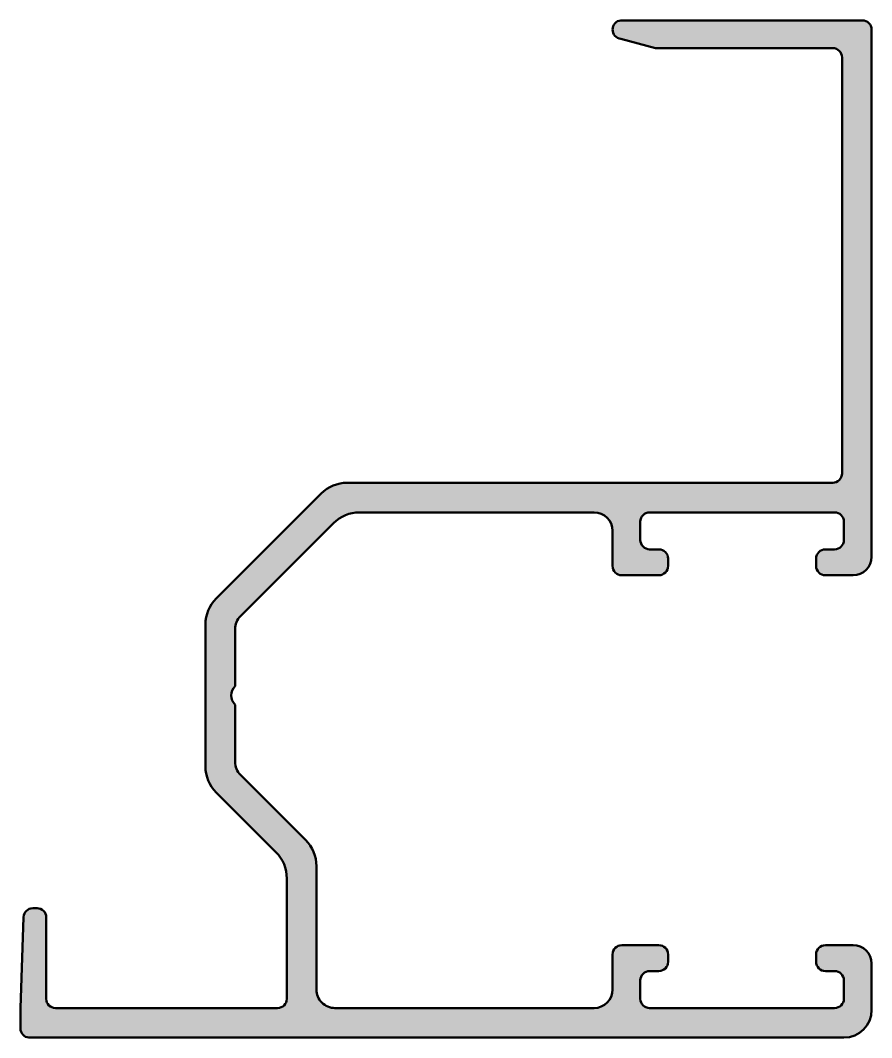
# Model space of a CAD drawing. Extents: x 0 to 46, y -55 to 0.
import ezdxf

# ---------------------------------------------------------------- set-up
doc = ezdxf.new("R2010")
doc.units = 0
doc.layers.add('0S-Alu contour', color=7, linetype='Continuous', lineweight=50)
doc.layers.add('0S-Alu hatch', color=252, linetype='Continuous', lineweight=25)

# ---------------------------------------------------------------- blocks, each defined once
blk = doc.blocks.new('184410__D6AAF38E_537F_4AA4_9F74_55FDEACAEF60_')
at = {"layer": '0S-Alu hatch'}
h = blk.add_hatch(color=256, dxfattribs=at)
edge = h.paths.add_edge_path()
edge.add_line((16.91399955749512, -27.1860008239746), (11.89289162584754, -32.20710970931686))
edge.add_arc((12.59999847418701, -32.91421642335051), 1.000000000000028, 135.0000054412972, 179.9999822957729)
edge.add_line((11.59999847418703, -32.91421611435346), (11.59999942779541, -36.00000000186279))
edge.add_arc((12.1249960863907, -36.5000000009314), 0.7249975797234304, 136.3969989649961, 223.6030010350038)
edge.add_line((11.59999942779541, -37), (11.59999942779541, -40.08579120608454))
edge.add_arc((12.5999994277954, -40.08579120608454), 0.9999999999999946, 180, 225.0000232781267)
edge.add_line((11.89289293389223, -40.79289827455435), (15.41399955749511, -44.31400203704833))
edge.add_ellipse((13.99999575848068, -45.72843139420156), major_axis=(-2.00000428749644, 0), ratio=1, start_angle=180.0122855061937, end_angle=225.0086205626085, ccw=False)
edge.add_line((16, -45.7280025482188), (16, -52.40000033378601))
edge.add_arc((16.99999795865075, -52.40000213671713), 0.9999979586523808, 179.999896700445, 270.0001169609352)
edge.add_line((17, -53.40000009536743), (31, -53.40000009536743))
edge.add_arc((30.99999693011068, -52.39999702547812), 1.000003069894026, 270.0001758911615, 359.9998241101957)
edge.add_line((32, -52.40000009534375), (32, -50.5))
edge.add_ellipse((32.49999666412357, -50.49999666412357), major_axis=(-0.4999966641346998, 0), ratio=1, start_angle=-90.00038226583092, end_angle=0.0003822656494776311, ccw=False)
edge.add_line((32.5, -50), (34.49999999999999, -50))
edge.add_ellipse((34.49999440976354, -50.50000559023646), major_axis=(-0.5000055902677126, 0), ratio=1, start_angle=180.0006405874535, end_angle=269.99935941325134, ccw=False)
edge.add_line((35, -50.49999999999385), (34.99999618530273, -50.90000009536745))
edge.add_ellipse((34.4999977828431, -50.90000169291016), major_axis=(-0.4999984024621766, 0), ratio=1, start_angle=90.00025406827717, end_angle=180.000183064281, ccw=False)
edge.add_line((34.5, -51.40000009536743), (34.00000000000001, -51.40000009536743))
edge.add_arc((33.99999720903602, -51.89999730440344), 0.4999972090438061, 89.99968017730004, 180.0003198234255)
edge.add_line((33.5, -51.90000009537377), (33.49999618530273, -52.90000009536743))
edge.add_arc((34.00000124748533, -52.89999503316077), 0.5000050622082206, 180.0005800793499, 269.9998570501585)
edge.add_line((34, -53.40000009536743), (43.99999999999999, -53.40000009536743))
edge.add_arc((43.9999949378367, -52.89999503320412), 0.5000050621889299, 270.0005800753113, 359.9994199244199)
edge.add_line((44.5, -52.90000009536976), (44.49999618530273, -51.90000009536743))
edge.add_arc((43.99999770322732, -51.89999857743988), 0.4999984820777163, 359.9998260584172, 449.9997368084391)
edge.add_line((44, -51.40000009536744), (43.5, -51.40000009536743))
edge.add_ellipse((43.49999691998376, -50.90000317538638), major_axis=(-0.4999969199905303, 0), ratio=1, start_angle=-0.00029830440689693205, end_angle=90.0003529460372, ccw=False)
edge.add_line((43, -50.90000057220539), (43, -50.5))
edge.add_ellipse((43.49999666412359, -50.49999666412359), major_axis=(-0.4999966641347211, 0), ratio=1, start_angle=-90.00038226582848, end_angle=0.0003822656494776311, ccw=False)
edge.add_line((43.5, -50), (44.99999999999999, -50))
edge.add_ellipse((44.99999198846224, -51.00000801153775), major_axis=(-1.00000801156985, 0), ratio=1, start_angle=180.0004590238401, end_angle=269.9995409763774, ccw=False)
edge.add_line((46, -50.99999999999623), (46, -53.5))
edge.add_ellipse((44.49999688485593, -53.49999688485594), major_axis=(-1.500003115147295, 0), ratio=1, start_angle=90.000118989491, end_angle=179.9998810095575, ccw=False)
edge.add_line((44.5, -55), (0.453865796327591, -55))
edge.add_ellipse((0.5050568702725718, -54.49753808384212), major_axis=(-0.5050628705821613, 0), ratio=1, start_angle=0.2792879306398959, end_angle=84.18274860588281, ccw=False)
edge.add_line((1e-16, -54.50000000000001), (0, -53.40000009536743))
edge.add_line((0, -53.40000009536743), (0.1717054098844528, -48.4830002784729))
edge.add_ellipse((0.671646239723785, -48.50023790916268), major_axis=(-0.5002379126498085, 0), ratio=1, start_angle=269.9932347709238, end_angle=358.0252615331403, ccw=False)
edge.add_line((0.6717053055763236, -47.99999999999999), (0.899999976158139, -48.00000047683716))
edge.add_ellipse((0.899999496173557, -48.50000095682243), major_axis=(-0.500000479985498, 0), ratio=1, start_angle=180.0001096426209, end_angle=269.99994499787124, ccw=False)
edge.add_line((1.399999976158142, -48.50000000000914), (1.399999976158142, -52.90000009536743))
edge.add_arc((1.900000480940419, -52.89999959058564), 0.5000005047825317, 180.0000578427707, 269.9999011751766)
edge.add_line((1.899999618530273, -53.40000009536743), (13.89999961853027, -53.40000009536743))
edge.add_arc((13.89999868486929, -52.89999916170595), 0.5000009336623541, 270.0001069894674, 359.9998656886238)
edge.add_line((14.39999961853027, -52.90000033379601), (14.39999961853026, -46.39100265502928))
edge.add_arc((12.39937833927662, -46.3914315017278), 2.000621325216744, 0.0122817375587044, 45.00862433127191)
edge.add_line((13.81381829113254, -44.9765656743414), (10.58581949664443, -41.74856783352735))
edge.add_ellipse((11.99937447953043, -40.3345802262516), major_axis=(-1.999374562999944, 0), ratio=1, start_angle=-0.016555964173392113, end_angle=45.008766464399, ccw=False)
edge.add_line((9.999999999999996, -40.33400249481213), (10, -32.66600036621093))
edge.add_ellipse((11.99773264441032, -32.66524733401085), major_axis=(-1.997732786335585, 0), ratio=1, start_angle=-45.013835068869014, end_angle=0.021597266764388223, ccw=False)
edge.add_line((10.5854633848801, -31.25229587547233), (16.24973342555068, -25.58652474596307))
edge.add_ellipse((17.66542070463245, -27.00178173924528), major_axis=(-2.001779915272436, 0), ratio=1, start_angle=269.98346327726983, end_angle=315.0087085995827, ccw=False)
edge.add_line((17.66599845886229, -25.00000190734864), (43.89999771118164, -25))
edge.add_arc((43.90000198664437, -24.50000427546273), 0.4999957245555439, 269.9995100638702, 360.0004899359072)
edge.add_line((44.39999771118164, -24.50000000000194), (44.39999771118164, -2.000000000000014))
edge.add_arc((43.89999417322775, -2.000003537953894), 0.5000035379664042, 0.0004054157441834, 89.99959458321702)
edge.add_line((43.89999771118165, -1.500000000000007), (34.32784271240234, -1.500000000000014))
edge.add_line((34.32784271240234, -1.500000000000014), (32.45386505126953, -0.9978675842284943))
edge.add_ellipse((32.50141586798746, -0.4989337921142477), major_axis=(-0.5011945820577511, 0), ratio=1, start_angle=-84.55587686690268, end_angle=84.55587686690188, ccw=False)
edge.add_line((32.45386505126954, 0), (45.49999999999998, 0))
edge.add_ellipse((45.4999905649435, -0.5000094350564991), major_axis=(-0.5000094351455177, 0), ratio=1, start_angle=180.0010811572705, end_angle=269.99891884257056, ccw=False)
edge.add_line((46, -0.500000000001416), (46, -29.00000000000002))
edge.add_ellipse((44.99999662777159, -28.99999662777159), major_axis=(-1.000003372234099, 0), ratio=1, start_angle=90.0001932138045, end_angle=179.9998067828939, ccw=False)
edge.add_line((45, -30), (43.49999999999999, -30))
edge.add_ellipse((43.49999149719559, -29.50000850283321), major_axis=(-0.4999914972390882, 0), ratio=1, start_angle=-0.0007557994734952445, end_angle=90.00097436618182, ccw=False)
edge.add_line((43, -29.50000190735072), (42.99999618530273, -29.10000038146972))
edge.add_ellipse((43.50000362977613, -29.10000782598537), major_axis=(-0.500007444528824, 0), ratio=1, start_angle=270.00041593551373, end_angle=359.9991469339985, ccw=False)
edge.add_line((43.5, -28.60000038146973), (44, -28.60000038146973))
edge.add_arc((43.99999646204611, -28.09999684351585), 0.5000035379664007, 270.0004054167822, 359.9995945842558)
edge.add_line((44.5, -28.10000038146066), (44.49999618530273, -27.10000038146973))
edge.add_arc((43.99999655439029, -27.10000001237044), 0.4999996309125775, 359.999957705877, 449.9996051619204)
edge.add_line((44, -26.60000038146973), (34.00000000000001, -26.60000038146972))
edge.add_arc((33.99999963092378, -27.10000001239351), 0.4999996309239214, 89.99995770694869, 179.999957705877)
edge.add_line((33.5, -27.09999964330793), (33.5, -28.10000038146973))
edge.add_arc((33.99999572453724, -28.10000465693248), 0.4999957245555226, 179.9995100640927, 270.0004899361331)
edge.add_line((34, -28.60000038146973), (34.5, -28.60000038146973))
edge.add_ellipse((34.49999255551094, -29.1000078259588), major_axis=(-0.5000074445444875, 0), ratio=1, start_angle=180.0008530625836, end_angle=269.99914693709326, ccw=False)
edge.add_line((35, -29.10000038147256), (35, -29.5))
edge.add_ellipse((34.49999837811152, -29.49999837811152), major_axis=(-0.5000016218911171, 0), ratio=1, start_angle=90.00018585412738, end_angle=179.9998141477728, ccw=False)
edge.add_line((34.5, -30), (32.5, -30))
edge.add_ellipse((32.49999380897039, -29.50000619104958), major_axis=(-0.499993808988747, 0), ratio=1, start_angle=-0.0004908819821025645, end_angle=90.00070944851888, ccw=False)
edge.add_line((31.99999999999999, -29.50000190734921), (32, -27.60000038146973))
edge.add_arc((30.99999316394522, -27.6000072175245), 1.000006836078145, 0.0003916755810747, 89.99960832559051)
edge.add_line((31, -26.60000038146972), (18.32799911499026, -26.60000038146973))
edge.add_arc((18.32842734792258, -28.60000084183329), 2.000000506209409, 90.01226796682393, 135.0086654368633)
at = {"layer": '0S-Alu contour', "color": 7}
for points in [[(32.45386505126954, 0), (45.49999999999998, 0)], [(46, -0.500000000001416), (46, -29.00000000000002)], [(43.89999771118165, -1.500000000000007), (34.32784271240234, -1.500000000000014), (32.45386505126953, -0.9978675842284943)], [(44.39999771118164, -24.50000000000194), (44.39999771118164, -2.000000000000014)], [(17.66599845886229, -25.00000190734864), (43.89999771118164, -25)], [(10.5854633848801, -31.25229587547233), (16.24973342555068, -25.58652474596307)], [(31, -26.60000038146972), (18.32799911499026, -26.60000038146973)], [(44, -26.60000038146973), (34.00000000000001, -26.60000038146972)], [(16.91399955749512, -27.1860008239746), (11.89289162584754, -32.20710970931686)], [(33.5, -27.09999964330793), (33.5, -28.10000038146973)], [(44.5, -28.10000038146066), (44.49999618530273, -27.10000038146973)], [(31.99999999999999, -29.50000190734921), (32, -27.60000038146973)], [(34, -28.60000038146973), (34.5, -28.60000038146973)], [(43.5, -28.60000038146973), (44, -28.60000038146973)], [(35, -29.10000038147256), (35, -29.5)], [(43, -29.50000190735072), (42.99999618530273, -29.10000038146972)], [(34.5, -30), (32.5, -30)], [(45, -30), (43.49999999999999, -30)], [(9.999999999999996, -40.33400249481213), (10, -32.66600036621093)], [(11.59999847418703, -32.91421611435346), (11.59999942779541, -36.00000000186279)], [(11.59999942779541, -37), (11.59999942779541, -40.08579120608454)], [(11.89289293389223, -40.79289827455435), (15.41399955749511, -44.31400203704833)], [(13.81381829113254, -44.9765656743414), (10.58581949664443, -41.74856783352735)], [(16, -45.7280025482188), (16, -52.40000033378601)], [(14.39999961853027, -52.90000033379601), (14.39999961853026, -46.39100265502928)], [(0.6717053055763236, -47.99999999999999), (0.899999976158139, -48.00000047683716)], [(1e-16, -54.50000000000001), (0, -53.40000009536743), (0.1717054098844528, -48.4830002784729)], [(1.399999976158142, -48.50000000000914), (1.399999976158142, -52.90000009536743)], [(32.5, -50), (34.49999999999999, -50)], [(43.5, -50), (44.99999999999999, -50)], [(32, -52.40000009534375), (32, -50.5)], [(35, -50.49999999999385), (34.99999618530273, -50.90000009536745)], [(43, -50.90000057220539), (43, -50.5)], [(46, -50.99999999999623), (46, -53.5)], [(34.5, -51.40000009536743), (34.00000000000001, -51.40000009536743)], [(44, -51.40000009536744), (43.5, -51.40000009536743)], [(33.5, -51.90000009537377), (33.49999618530273, -52.90000009536743)], [(44.5, -52.90000009536976), (44.49999618530273, -51.90000009536743)], [(1.899999618530273, -53.40000009536743), (13.89999961853027, -53.40000009536743)], [(17, -53.40000009536743), (31, -53.40000009536743)], [(34, -53.40000009536743), (43.99999999999999, -53.40000009536743)], [(44.5, -55), (0.4538657963275909, -55)]]:
    blk.add_lwpolyline(points, dxfattribs=at)
at = {"layer": '0S-Alu contour', "color": 7, "extrusion": (0, 0, -1)}
for centre, radius, start, end in [((-45.4999905649435, -0.5000094350564991), 0.5000094351455177, 90.00108115742945, 179.9989188427295), ((-32.50141586798746, -0.4989337921142477), 0.5011945820577511, 275.4441231330982, 84.55587686690264), ((-17.66542070463245, -27.00178173924528), 2.001779915272436, 44.9912914004173, 90.01653672273018), ((-34.49999255551094, -29.1000078259588), 0.5000074445444875, 90.00085306290673, 179.9991469374164), ((-43.50000362977613, -29.10000782598537), 0.500007444528824, 0.0008530660015302, 89.99958406448627), ((-44.99999662777159, -28.99999662777159), 1.000003372234099, 180.0001932171062, 269.9998067861955), ((-32.49999380897039, -29.50000619104958), 0.499993808988747, 269.9992905514811, 0.0004908819821308), ((-34.49999837811152, -29.49999837811152), 0.5000016218911171, 180.0001858522272, 269.9998141458726), ((-43.49999149719559, -29.50000850283321), 0.4999914972390882, 269.9990256338182, 0.0007557994735388), ((-11.99773264441032, -32.66524733401085), 1.997732786335585, 359.9784027332356, 45.01383506886898), ((-11.99937447953043, -40.3345802262516), 1.999374562999944, 314.991233535601, 0.0165559641733699), ((-13.99999575848068, -45.72843139420156), 2.00000428749644, 134.9913794373915, 179.9877144938063), ((-0.671646239723785, -48.50023790916268), 0.5002379126498085, 1.974738466859698, 90.0067652290762), ((-0.899999496173557, -48.50000095682243), 0.500000479985498, 90.00005500212875, 179.9998903573791), ((-32.49999666412357, -50.49999666412357), 0.4999966641346998, 359.9996177343505, 90.00038226583102), ((-34.49999440976354, -50.50000559023646), 0.5000055902677126, 90.00064058674864, 179.9993594125465), ((-43.49999666412359, -50.49999666412359), 0.4999966641347211, 359.9996177343505, 90.00038226582859), ((-44.99999198846224, -51.00000801153775), 1.00000801156985, 90.00045902362265, 179.9995409761599), ((-34.4999977828431, -50.90000169291016), 0.4999984024621766, 179.999816935719, 269.9997459317228), ((-43.49999691998376, -50.90000317538638), 0.4999969199905303, 269.9996470539628, 0.0002983044068215), ((-44.49999688485593, -53.49999688485594), 1.500003115147295, 180.0001189904426, 269.999881010509), ((-0.5050568702725718, -54.49753808384212), 0.5050628705821613, 275.8172513941172, 359.7207120693601)]:
    blk.add_arc(centre, radius, start, end, dxfattribs=at)
at = {"layer": '0S-Alu contour', "color": 7}
for centre, radius, start, end in [((43.89999417322775, -2.000003537953894), 0.5000035379664042, 0.0004054157441834, 89.99959458321702), ((43.90000198664437, -24.50000427546273), 0.4999957245555439, 269.9995100638702, 0.0004899359072417), ((18.32842734792258, -28.60000084183329), 2.000000506209409, 90.01226796682393, 135.0086654368633), ((30.99999316394522, -27.6000072175245), 1.000006836078145, 0.0003916755810747, 89.99960832559051), ((33.99999963092378, -27.10000001239351), 0.4999996309239214, 89.99995770694869, 179.999957705877), ((43.99999655439029, -27.10000001237044), 0.4999996309125775, 359.999957705877, 89.99960516192046), ((33.99999572453724, -28.10000465693248), 0.4999957245555226, 179.9995100640927, 270.0004899361331), ((43.99999646204611, -28.09999684351585), 0.5000035379664007, 270.0004054167822, 359.9995945842558), ((12.59999847418701, -32.91421642335051), 1.000000000000028, 135.0000054412972, 179.9999822957729), ((12.1249960863907, -36.5000000009314), 0.7249975797234304, 136.3969989649961, 223.6030010350038), ((12.5999994277954, -40.08579120608454), 0.9999999999999946, 180, 225.0000232781267), ((12.39937833927662, -46.3914315017278), 2.000621325216744, 0.0122817375587044, 45.00862433127191), ((33.99999720903602, -51.89999730440344), 0.4999972090438061, 89.99968017730004, 180.0003198234255), ((43.99999770322732, -51.89999857743988), 0.4999984820777163, 359.9998260584172, 89.99973680843911), ((16.99999795865075, -52.40000213671713), 0.9999979586523808, 179.999896700445, 270.0001169609352), ((30.99999693011068, -52.39999702547812), 1.000003069894026, 270.0001758911615, 359.9998241101957), ((1.900000480940419, -52.89999959058564), 0.5000005047825317, 180.0000578427707, 269.9999011751766), ((13.89999868486929, -52.89999916170595), 0.5000009336623541, 270.0001069894674, 359.9998656886238), ((34.00000124748533, -52.89999503316077), 0.5000050622082206, 180.0005800793499, 269.9998570501585), ((43.9999949378367, -52.89999503320412), 0.5000050621889299, 270.0005800753113, 359.9994199244199)]:
    blk.add_arc(centre, radius, start, end, dxfattribs=at)
blk = doc.blocks.new('184410__0D1B68F7_9607_4BFE_BDE1_A3E80CE71624_')
at = {"layer": '0S-Alu contour', "color": 7}
blk.add_blockref('184410__D6AAF38E_537F_4AA4_9F74_55FDEACAEF60_', (0, 0), dxfattribs=at)

msp = doc.modelspace()

# ---------------------------------------------------------------- block references
at = {"layer": '0S-Alu contour', "color": 7}
msp.add_blockref('184410__0D1B68F7_9607_4BFE_BDE1_A3E80CE71624_', (0, 0), dxfattribs=at)

doc.saveas('drawing.dxf')
